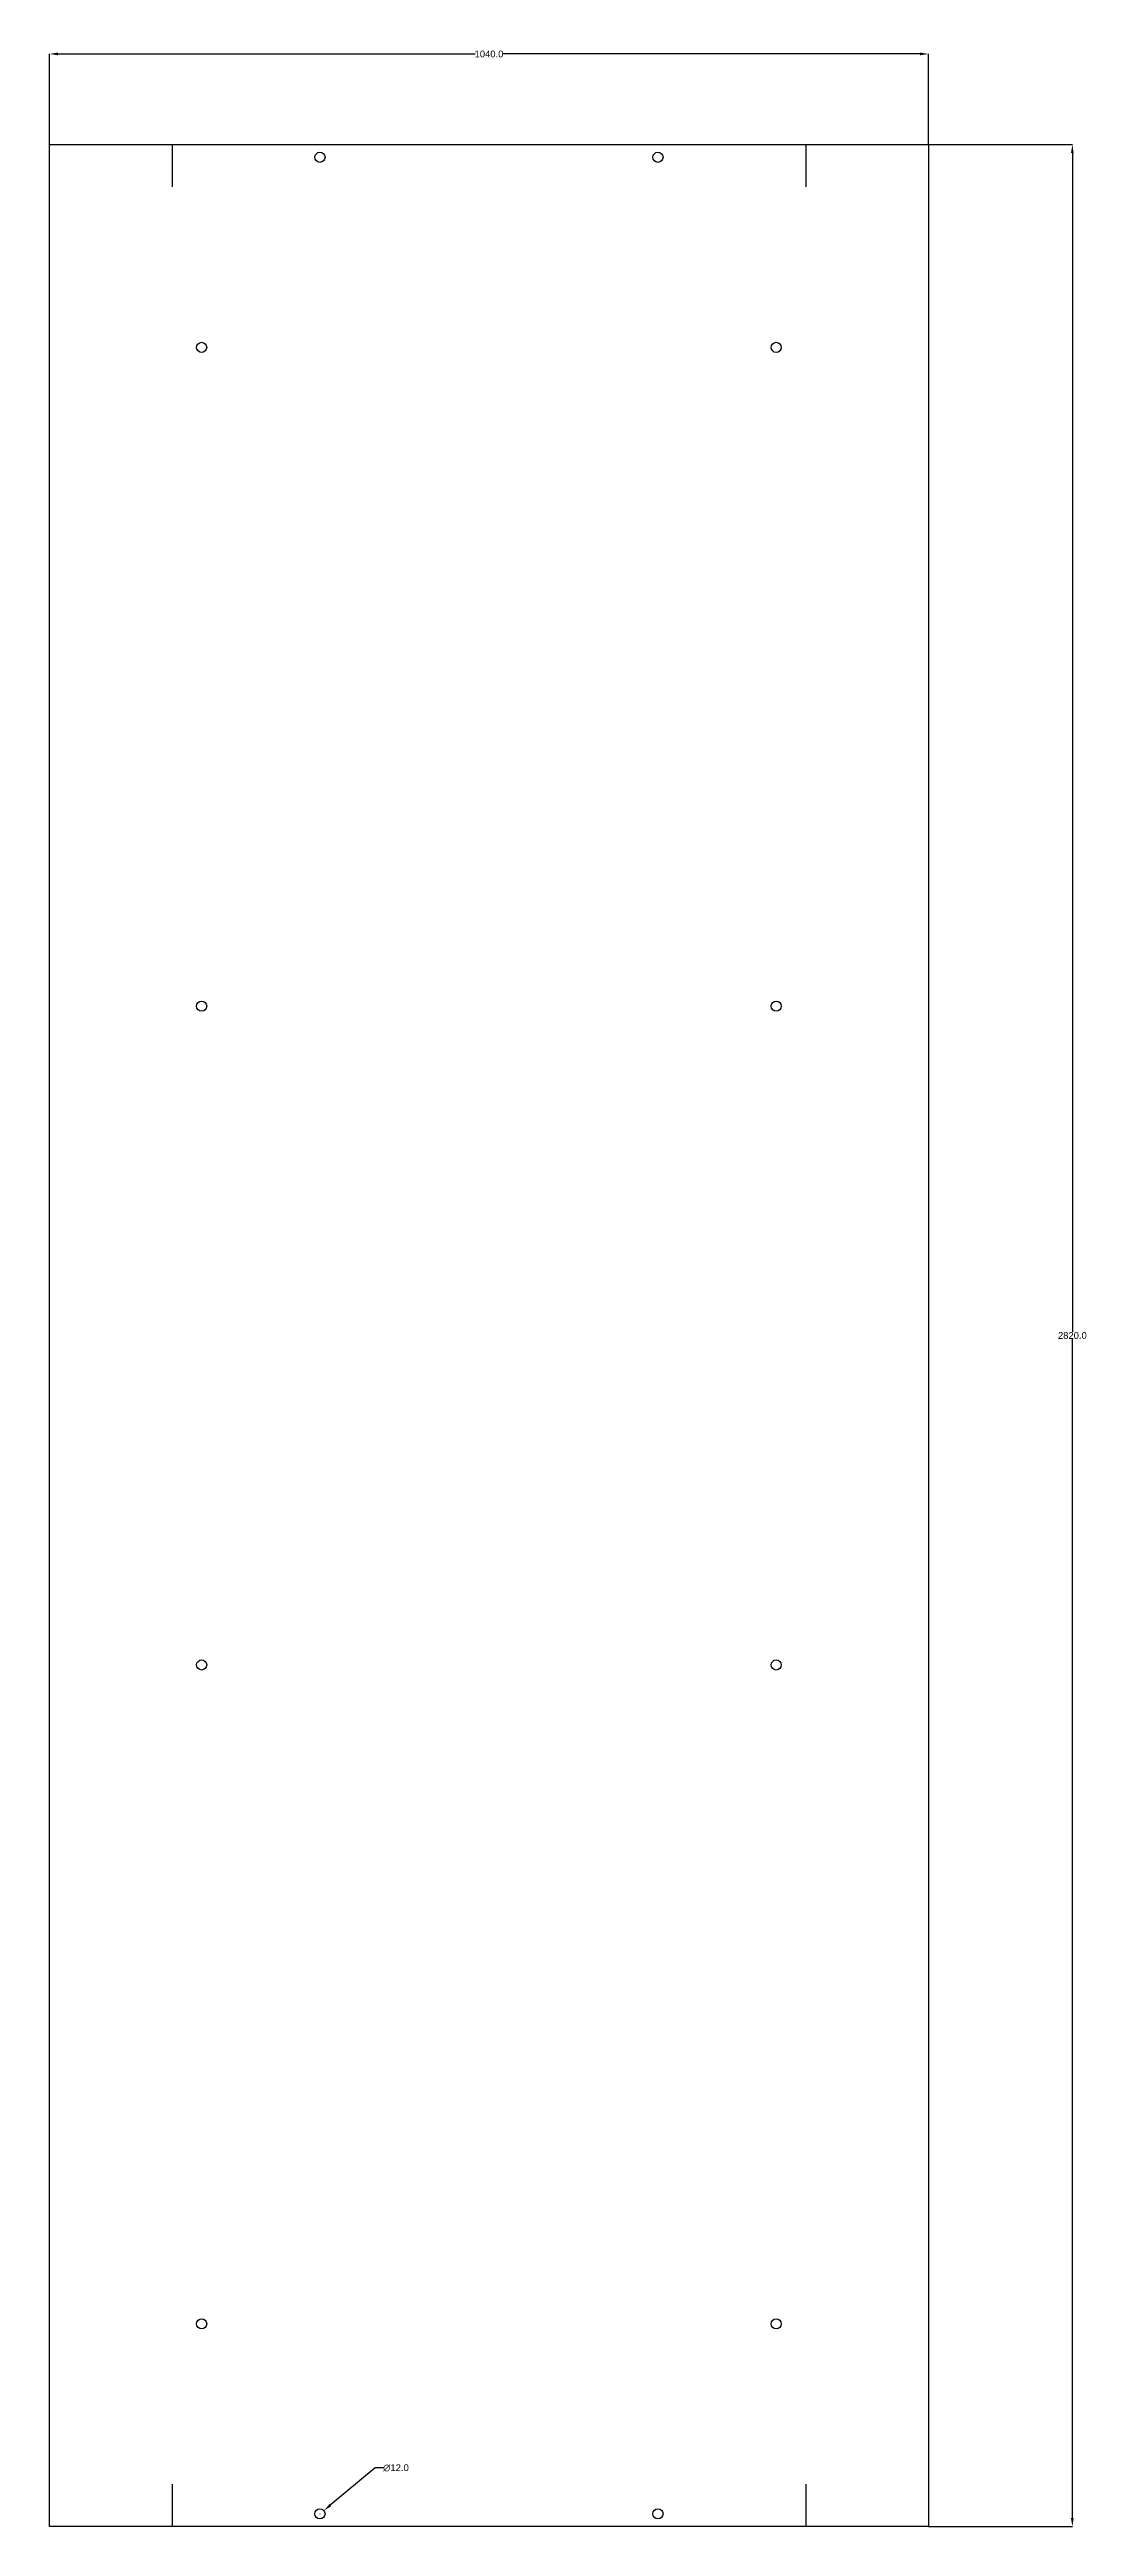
# Model space of a CAD drawing. Header units: millimetres. Extents: x 188 to 1416, y -22 to 2910.
import ezdxf

# ---------------------------------------------------------------- set-up
doc = ezdxf.new("R2010")
doc.units = ezdxf.units.MM
doc.styles.get("Standard").update_dxf_attribs({"font": 'arial.ttf'})
doc.dimstyles.get("Standard").update_dxf_attribs({"dimtxt": 8, "dimasz": 10, "dimexe": 0.18, "dimexo": 0.0625, "dimgap": 0.09, "dimtad": 0, "dimtih": 1, "dimtoh": 1, "dimdec": 1, "dimzin": 0, "dimdsep": 46, "dimtxsty": 'Standard', "dimcen": 0.09, "dimclrd": 3, "dimclre": 3, "dimclrt": 3, "dimadec": 0, "dimazin": 0, "dimtfac": 1, "dimtdec": 1, "dimtofl": 0, "dimtmove": 0, "dimatfit": 3, "dimfxl": 1, "dimtolj": 1, "dimtzin": 0, "dimarcsym": 0})

# ---------------------------------------------------------------- blocks, each defined once
blk = doc.blocks.new('*D11')
at = {"color": 3, "lineweight": -2, "transparency": 16777216}
for p, q in [((188.5, 2797.8), (188.5, 2905.3)), ((198.5, 2905.1), (692.2, 2905.1)), ((1218.5, 2905.1), (724.8, 2905.1)), ((1228.5, 2797.8), (1228.5, 2905.3))]:
    blk.add_line(p, q, dxfattribs=at)
at = {"color": 3, "transparency": 16777216}
for points in [[(198.5, 2906.8), (198.5, 2903.5), (188.5, 2905.1)], [(1218.5, 2906.8), (1218.5, 2903.5), (1228.5, 2905.1)]]:
    blk.add_solid(points, dxfattribs=at)
at = {"layer": 'Defpoints', "color": 0, "transparency": 16777216}
for p in [(1228.5, 2905.1), (188.5, 2797.8), (1228.5, 2797.8)]:
    blk.add_point(p, dxfattribs=at)
at = {"color": 3, "transparency": 16777216, "insert": (708.5, 2905.1), "char_height": 8, "attachment_point": 5}
blk.add_mtext('\\A1;1040.0', dxfattribs=at)
blk = doc.blocks.new('*D12')
at = {"color": 3, "lineweight": -2, "transparency": 16777216}
for p, q in [((573.6, 47.1), (520.7, 3)), ((583.6, 47.1), (573.6, 47.1)), ((508.4, -7.2), (508.6, -7.2)), ((508.5, -7.3), (508.5, -7.1))]:
    blk.add_line(p, q, dxfattribs=at)
at = {"color": 3, "transparency": 16777216}
blk.add_solid([(519.7, 4.3), (521.8, 1.7), (513.1, -3.4)], dxfattribs=at)
at = {"layer": 'Defpoints', "color": 0, "transparency": 16777216}
for p in [(503.9, -11.1), (513.1, -3.4)]:
    blk.add_point(p, dxfattribs=at)
at = {"color": 3, "transparency": 16777216, "insert": (598.4, 47.1), "char_height": 8, "attachment_point": 5}
blk.add_mtext('\\A1;∅12.0', dxfattribs=at)
blk = doc.blocks.new('*D14')
at = {"color": 3, "lineweight": -2, "transparency": 16777216}
for p, q in [((1228.5, 2797.8), (1399.1, 2797.8)), ((1398.9, 2787.8), (1398.9, 1392)), ((1398.9, -12.2), (1398.9, 1383.6)), ((1228.5, -22.2), (1399.1, -22.2))]:
    blk.add_line(p, q, dxfattribs=at)
at = {"color": 3, "transparency": 16777216}
for points in [[(1397.2, 2787.8), (1400.5, 2787.8), (1398.9, 2797.8)], [(1397.2, -12.2), (1400.5, -12.2), (1398.9, -22.2)]]:
    blk.add_solid(points, dxfattribs=at)
at = {"layer": 'Defpoints', "color": 0, "transparency": 16777216}
for p in [(1228.5, 2797.8), (1228.5, -22.2), (1398.9, -22.2)]:
    blk.add_point(p, dxfattribs=at)
at = {"color": 3, "transparency": 16777216, "insert": (1398.9, 1387.8), "char_height": 8, "attachment_point": 5}
blk.add_mtext('\\A1;2820.0', dxfattribs=at)

msp = doc.modelspace()

# ---------------------------------------------------------------- linework, layer by layer
for p, q in [((188.46, 2797.78), (1228.46, 2797.78)), ((188.46, -22.22), (188.46, 2797.78)), ((333.46, 2797.78), (333.46, 2747.78)), ((1083.46, 2797.78), (1083.46, 2747.78)), ((1228.46, 2797.78), (1228.46, -22.22)), ((333.46, 27.78), (333.46, -22.22)), ((1083.46, 27.78), (1083.46, -22.22)), ((1228.46, -22.22), (188.46, -22.22))]:
    msp.add_line(p, q)
for centre in [(508.46, 2782.78), (908.46, 2782.78), (368.46, 2557.78), (1048.46, 2557.78), (368.46, 1777.78), (1048.46, 1777.78), (368.46, 997.78), (1048.46, 997.78), (368.46, 217.78), (1048.46, 217.78), (508.46, -7.22), (908.46, -7.22)]:
    msp.add_circle(centre, 6)

# ---------------------------------------------------------------- dimensions: what is measured, and where the dimension line sits
dim = msp.add_linear_dim(base=(1228.46, 2905.12), p1=(188.46, 2797.78), p2=(1228.46, 2797.78), dimstyle='Standard')
dim.commit()
dim.dimension.update_dxf_attribs({"geometry": '*D11', "text_midpoint": (708.46, 2905.12)})
dim = msp.add_linear_dim(base=(1398.87, -22.22), p1=(1228.46, 2797.78), p2=(1228.46, -22.22), angle=90, dimstyle='Standard')
dim.commit()
dim.dimension.update_dxf_attribs({"geometry": '*D14', "text_midpoint": (1398.87, 1387.78)})
dim = msp.add_diameter_dim_2p(p1=(503.85, -11.06), p2=(513.07, -3.38), dimstyle='Standard')
dim.commit()
dim.dimension.update_dxf_attribs({"geometry": '*D12', "text_midpoint": (598.45, 47.12), "dimtype": 163})

doc.saveas('drawing.dxf')
